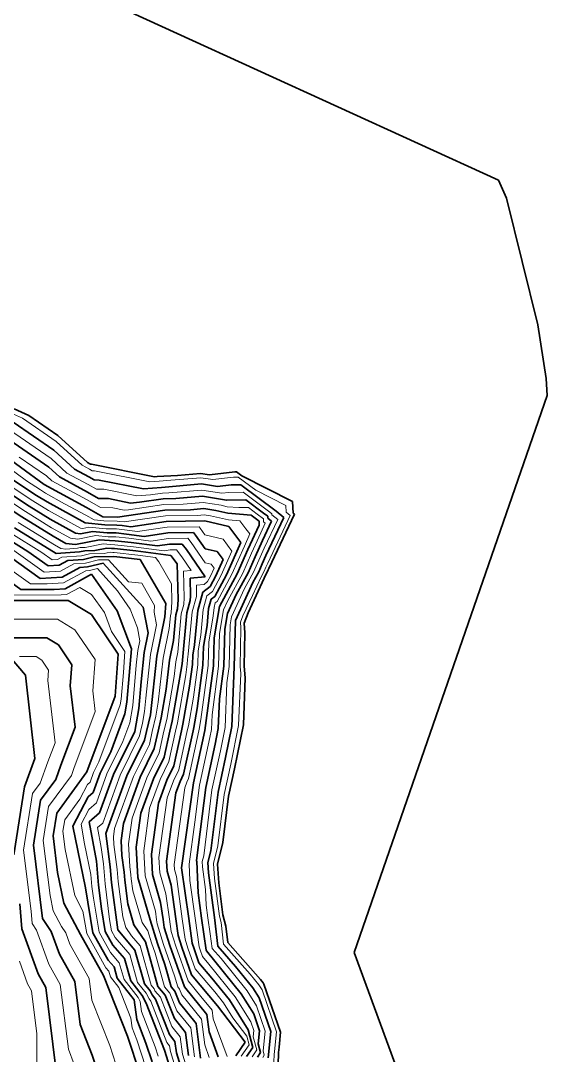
# Model space of a CAD drawing. Header units: millimetres. Extents: x -859836 to 307983, y -308065 to 649894.
# Drawn here: x 142961 to 215275, y 184903 to 327061 of the extents above; entities that cross this region are included whole.
import ezdxf

# ---------------------------------------------------------------- set-up
doc = ezdxf.new("R2010")
doc.units = ezdxf.units.MM
for name, color, linetype, lineweight in [('C-TOPO', 7, 'Continuous', 9), ('C-TOPO-MAJR', 7, 'Continuous', 35), ('C-TOPO-MINR', 7, 'Continuous', 9)]:
    doc.layers.add(name, color=color, linetype=linetype, lineweight=lineweight)

msp = doc.modelspace()

# ---------------------------------------------------------------- linework, layer by layer
at = {"layer": 'C-TOPO', "lineweight": 35}
for p, q in [((208567, 305138), (123924, 343863)), ((209672, 302696), (208567, 305138)), ((213970, 285268), (209672, 302696)), ((215099, 277883), (213970, 285268)), ((215275, 275583), (215099, 277883)), ((188747, 199017), (215275, 275583)), ((142062, 273721), (144084, 272835)), ((144084, 272835), (148058, 270086)), ((148058, 270086), (152156, 266337)), ((152156, 266337), (152448, 266179)), ((152448, 266179), (152560, 266115)), ((152560, 266115), (152661, 266113)), ((152661, 266113), (161335, 264389)), ((161335, 264389), (161707, 264420)), ((161707, 264420), (164491, 264582)), ((164491, 264582), (167634, 264851)), ((167634, 264851), (168900, 264653)), ((168900, 264653), (172377, 265084)), ((172377, 265084), (172574, 265086)), ((172574, 265086), (173306, 264540)), ((173306, 264540), (180300, 261008)), ((180300, 261008), (180394, 259403)), ((180552, 259274), (177041, 251794)), ((180394, 259403), (180552, 259274)), ((176965, 251627), (176892, 251461)), ((177041, 251794), (176965, 251627)), ((176411, 250459), (174220, 245713)), ((176769, 251237), (176411, 250459)), ((176892, 251461), (176769, 251237)), ((174220, 245713), (173669, 244272)), ((173669, 244272), (173746, 242950)), ((173746, 242950), (173635, 238366)), ((173635, 238366), (173798, 236757)), ((173798, 236757), (173539, 230298)), ((173539, 230298), (172328, 224253)), ((172328, 224253), (171516, 220493)), ((171516, 220493), (170726, 214161)), ((170726, 214161), (170004, 211184)), ((170004, 211184), (170167, 208615)), ((170167, 208615), (170738, 204195)), ((170738, 204195), (171115, 202656)), ((171115, 202656), (171385, 200388)), ((171385, 200388), (175878, 195313)), ((203894, 157853), (188747, 199017)), ((175878, 195313), (176236, 194871)), ((176236, 194871), (176365, 194664)), ((176365, 194664), (178657, 188086)), ((178657, 188086), (178434, 186013)), ((178378, 185300), (178296, 183581)), ((178434, 186013), (178378, 185300))]:
    msp.add_line(p, q, dxfattribs=at)
at = {"layer": 'C-TOPO-MAJR'}
for p, q in [((147493, 268071), (141949, 271907)), ((146829, 265700), (139437, 270814)), ((146165, 263329), (138452, 269000)), ((150370, 265440), (147493, 268071)), ((144134, 260359), (136520, 265353)), ((148267, 264384), (146829, 265700)), ((152311, 264384), (150370, 265440)), ((145150, 261844), (141342, 264341)), ((151989, 260160), (146165, 263329)), ((152150, 262272), (148267, 264384)), ((153057, 263959), (152311, 264384)), ((153734, 263945), (153057, 263959)), ((159821, 262735), (153734, 263945)), ((167770, 263409), (162304, 262941)), ((169972, 263064), (167770, 263409)), ((171862, 263298), (169972, 263064)), ((173175, 263310), (171862, 263298)), ((178051, 259673), (173175, 263310)), ((143118, 258874), (137408, 262620)), ((146577, 260957), (145150, 261844)), ((153643, 261422), (152150, 262272)), ((162304, 262941), (159821, 262735)), ((167930, 261712), (164286, 261400)), ((171233, 261194), (167930, 261712)), ((146990, 258586), (144134, 260359)), ((151828, 258048), (146577, 260957)), ((154229, 258885), (151989, 260160)), ((154997, 261394), (153643, 261422)), ((158041, 260789), (154997, 261394)), ((159282, 260892), (158041, 260789)), ((162518, 261379), (159282, 260892)), ((164286, 261400), (162518, 261379)), ((171255, 261197), (171233, 261194)), ((173882, 261222), (171255, 261197)), ((176320, 259403), (173882, 261222)), ((147402, 256215), (143118, 258874)), ((156260, 258843), (154229, 258885)), ((162732, 259816), (156260, 258843)), ((166268, 259859), (162732, 259816)), ((168090, 260015), (166268, 259859)), ((169758, 259753), (168090, 260015)), ((171400, 259375), (169758, 259753)), ((174588, 259134), (171400, 259375)), ((175704, 258282), (174588, 259134)), ((176877, 258978), (176320, 259403)), ((176642, 253566), (179105, 258814)), ((176876, 258703), (176877, 258978)), ((179105, 258814), (178051, 259673)), ((147814, 253844), (142103, 257389)), ((150490, 256646), (146990, 258586)), ((154534, 257797), (151828, 258048)), ((156158, 257763), (154534, 257797)), ((156884, 257683), (156158, 257763)), ((158092, 257524), (156884, 257683)), ((162946, 258253), (158092, 257524)), ((168250, 258318), (162946, 258253)), ((171554, 257556), (168250, 258318)), ((173191, 255348), (171554, 257556)), ((174171, 254382), (175701, 257733)), ((175701, 257733), (175704, 258282)), ((176171, 255649), (177403, 258274)), ((177403, 258274), (176876, 258703)), ((143943, 254131), (141087, 255904)), ((149152, 255245), (147402, 256215)), ((151156, 256565), (150490, 256646)), ((152809, 256897), (151156, 256565)), ((154838, 256709), (152809, 256897)), ((156057, 256684), (154838, 256709)), ((157507, 256523), (156057, 256684)), ((159924, 256204), (157507, 256523)), ((163160, 256691), (159924, 256204)), ((166696, 256734), (163160, 256691)), ((166987, 256350), (166696, 256734)), ((168277, 254491), (166987, 256350)), ((150484, 255083), (149152, 255245)), ((153790, 255746), (150484, 255083)), ((154772, 254596), (153119, 254264)), ((155143, 255621), (153790, 255746)), ((155448, 254533), (154772, 254596)), ((155956, 255604), (155143, 255621)), ((155854, 254525), (155448, 254533)), ((158755, 254204), (155854, 254525)), ((158131, 255363), (155956, 255604)), ((161756, 254885), (158131, 255363)), ((163374, 255128), (161756, 254885)), ((165142, 255149), (163374, 255128)), ((165724, 254381), (165142, 255149)), ((169929, 254110), (168277, 254491)), ((171240, 250936), (173191, 255348)), ((175151, 253415), (176171, 255649)), ((145621, 250440), (140072, 254418)), ((146718, 252142), (143943, 254131)), ((151039, 254061), (147814, 253844)), ((151755, 254236), (151039, 254061)), ((153027, 253389), (151595, 253039)), ((153119, 254264), (151755, 254236)), ((155753, 253445), (153027, 253389)), ((159379, 253044), (155753, 253445)), ((163588, 253565), (158755, 254204)), ((162875, 246967), (159379, 253044)), ((164461, 252413), (163588, 253565)), ((168304, 250664), (165724, 254381)), ((170747, 253006), (169929, 254110)), ((172708, 251073), (174171, 254382)), ((174176, 251209), (175151, 253415)), ((176132, 252448), (176642, 253566)), ((148225, 252231), (146718, 252142)), ((149444, 252894), (148225, 252231)), ((151075, 251945), (148637, 250618)), ((151595, 253039), (149444, 252894)), ((152150, 252017), (151075, 251945)), ((154298, 252542), (152150, 252017)), ((159781, 246469), (154298, 252542)), ((164571, 247487), (164461, 252413)), ((169772, 250800), (170747, 253006)), ((175644, 251345), (176132, 252448)), ((142987, 248913), (140212, 250902)), ((148637, 250618), (145621, 250440)), ((152705, 250996), (149048, 249005)), ((156228, 245972), (152705, 250996)), ((166212, 250470), (168304, 250664)), ((166266, 248007), (166212, 250470)), ((168957, 249303), (169772, 250800)), ((169610, 247943), (171240, 250936)), ((170263, 246583), (172708, 251073)), ((172546, 248216), (174176, 251209)), ((174829, 249849), (175644, 251345)), ((147540, 248916), (142987, 248913)), ((149048, 249005), (147540, 248916)), ((167962, 248527), (168957, 249303)), ((172439, 244664), (174829, 249849)), ((149459, 247392), (140352, 247386)), ((152675, 245474), (149459, 247392)), ((164496, 246267), (164571, 247487)), ((165763, 245716), (166229, 247397)), ((166229, 247397), (166266, 248007)), ((167263, 246005), (167962, 248527)), ((168763, 246294), (169113, 247555)), ((169113, 247555), (169610, 247943)), ((171351, 245623), (172546, 248216)), ((158191, 240767), (156228, 245972)), ((160477, 242952), (159781, 246469)), ((162763, 245137), (162875, 246967)), ((164263, 245427), (164496, 246267)), ((166831, 241320), (167263, 246005)), ((168547, 243952), (168763, 246294)), ((169510, 242274), (170263, 246583)), ((156350, 240037), (152675, 245474)), ((161653, 239728), (162763, 245137)), ((163939, 241913), (164263, 245427)), ((165115, 238689), (165763, 245716)), ((170975, 243469), (171351, 245623)), ((172284, 238267), (172439, 244664)), ((168045, 241079), (168547, 243952)), ((170850, 238351), (170975, 243469)), ((146534, 242252), (141980, 242250)), ((148141, 241293), (146534, 242252)), ((159922, 240248), (160477, 242952)), ((163384, 239208), (163939, 241913)), ((169417, 238435), (169510, 242274)), ((143608, 237113), (139874, 241492)), ((149979, 238575), (148141, 241293)), ((157552, 233411), (158191, 240767)), ((159484, 236233), (159922, 240248)), ((166580, 239884), (166831, 241320)), ((167983, 238520), (168045, 241079)), ((155939, 234268), (156350, 240037)), ((160777, 231699), (161653, 239728)), ((162946, 235194), (163384, 239208)), ((166549, 238604), (166580, 239884)), ((149773, 235691), (149979, 238575)), ((163757, 230825), (165115, 238689)), ((166152, 235631), (166549, 238604)), ((167190, 232572), (167983, 238520)), ((168227, 229514), (169417, 238435)), ((170256, 233891), (170850, 238351)), ((171954, 230064), (172284, 238267)), ((144916, 225706), (143608, 237113)), ((159164, 232555), (159484, 236233)), ((150427, 229987), (149773, 235691)), ((162267, 231262), (162946, 235194)), ((165247, 230388), (166152, 235631)), ((152059, 223851), (155939, 234268)), ((157280, 231824), (157552, 233411)), ((170091, 229789), (170256, 233891)), ((155340, 226616), (157280, 231824)), ((158620, 229381), (159164, 232555)), ((166737, 229951), (167190, 232572)), ((160221, 229403), (160777, 231699)), ((161822, 229425), (162267, 231262)), ((163424, 229447), (163757, 230825)), ((165025, 229470), (165247, 230388)), ((148487, 224778), (150427, 229987)), ((155714, 223476), (158620, 229381)), ((159964, 228209), (160221, 229403)), ((161307, 227038), (161822, 229425)), ((162651, 225866), (163424, 229447)), ((163994, 224695), (165025, 229470)), ((165338, 223523), (166626, 229492)), ((166626, 229492), (166737, 229951)), ((166681, 222352), (168227, 229514)), ((169666, 227668), (170091, 229789)), ((171105, 225823), (171954, 230064)), ((157542, 223289), (159964, 228209)), ((168378, 221700), (169666, 227668)), ((153887, 223663), (155340, 226616)), ((159370, 223101), (161307, 227038)), ((143482, 221786), (144916, 225706)), ((147770, 222818), (148487, 224778)), ((161198, 222914), (162651, 225866)), ((163026, 222727), (163994, 224695)), ((170074, 221047), (171105, 225823)), ((147902, 218179), (152059, 223851)), ((152925, 221028), (153887, 223663)), ((153792, 218204), (155714, 223476)), ((154658, 215381), (157542, 223289)), ((164854, 222539), (165338, 223523)), ((142011, 212447), (143482, 221786)), ((145692, 219982), (147770, 222818)), ((157063, 216775), (159370, 223101)), ((159468, 218170), (161198, 222914)), ((161872, 219564), (163026, 222727)), ((164277, 220958), (164854, 222539)), ((165065, 210642), (166681, 222352)), ((150113, 216375), (152221, 220417)), ((152221, 220417), (152925, 221028)), ((162984, 211590), (164277, 220958)), ((167123, 211649), (168378, 221700)), ((169070, 213007), (170074, 221047)), ((144712, 213756), (145692, 219982)), ((160902, 212538), (161872, 219564)), ((147412, 215065), (147902, 218179)), ((152382, 216983), (153792, 218204)), ((158821, 213486), (159468, 218170)), ((151847, 207929), (150113, 216375)), ((153372, 211571), (152382, 216983)), ((156740, 214433), (157063, 216775)), ((148035, 210031), (147412, 215065)), ((155265, 210821), (154658, 215381)), ((145958, 203687), (144712, 213756)), ((156855, 212351), (156740, 214433)), ((159052, 209320), (158821, 213486)), ((157158, 210071), (156855, 212351)), ((161056, 209761), (160902, 212538)), ((168678, 211389), (169070, 213007)), ((153648, 208277), (153372, 211571)), ((155449, 208625), (155265, 210821)), ((163061, 210201), (162984, 211590)), ((166033, 203698), (165065, 210642)), ((167118, 211630), (167123, 211649)), ((167119, 211614), (167118, 211630)), ((167129, 211541), (167119, 211614)), ((167314, 207234), (167129, 211541)), ((168767, 209993), (168678, 211389)), ((148903, 205808), (148035, 210031)), ((157250, 208972), (157158, 210071)), ((157665, 205725), (157250, 208972)), ((160738, 203508), (159052, 209320)), ((162180, 205886), (161056, 209761)), ((163623, 208264), (163061, 210201)), ((169563, 203825), (168767, 209993)), ((152880, 201721), (151847, 207929)), ((154062, 205029), (153648, 208277)), ((156278, 202129), (155449, 208625)), ((164268, 203635), (163623, 208264)), ((167798, 203762), (167314, 207234)), ((143112, 202299), (142842, 205734)), ((151181, 201518), (148903, 205808)), ((154579, 201925), (154062, 205029)), ((158508, 202818), (157665, 205725)), ((162503, 203571), (162180, 205886)), ((147146, 201908), (145958, 203687)), ((161756, 200257), (160738, 203508)), ((162665, 202447), (162503, 203571)), ((164591, 201387), (164268, 203635)), ((166518, 200326), (166033, 203698)), ((168435, 199332), (167798, 203762)), ((170032, 199882), (169563, 203825)), ((145353, 196079), (143112, 202299)), ((148267, 198799), (147146, 201908)), ((155635, 200048), (154579, 201925)), ((158651, 199349), (156278, 202129)), ((160085, 200502), (158508, 202818)), ((163427, 200011), (162665, 202447)), ((154350, 195888), (151181, 201518)), ((154993, 197968), (152880, 201721)), ((161811, 194349), (160085, 200502)), ((165099, 199766), (164591, 201387)), ((157218, 198195), (155635, 200048)), ((159946, 194733), (158651, 199349)), ((162761, 197396), (161756, 200257)), ((165437, 194290), (163427, 200011)), ((166436, 195959), (165099, 199766)), ((166770, 199521), (166518, 200326)), ((167434, 197629), (166770, 199521)), ((168440, 199286), (168435, 199332)), ((168469, 199253), (168440, 199286)), ((173238, 193357), (168469, 199253)), ((172474, 197123), (170032, 199882)), ((150380, 195045), (148267, 198799)), ((155784, 197041), (154993, 197968)), ((158081, 195118), (157218, 198195)), ((169204, 195522), (167434, 197629)), ((156216, 195503), (155784, 197041)), ((163624, 194319), (162761, 197396)), ((174859, 194175), (172474, 197123)), ((146409, 194203), (145353, 196079)), ((151119, 189117), (150380, 195045)), ((157628, 187537), (154350, 195888)), ((158546, 192522), (156216, 195503)), ((159635, 193131), (158081, 195118)), ((169997, 191719), (166436, 195959)), ((171618, 192538), (169204, 195522)), ((147888, 182346), (146409, 194203)), ((160723, 193740), (159946, 194733)), ((160992, 193211), (160723, 193740)), ((162805, 193182), (161811, 194349)), ((164121, 193736), (163624, 194319)), ((164749, 192117), (164121, 193736)), ((168535, 190495), (165437, 194290)), ((174958, 190588), (173238, 193357)), ((175719, 192791), (174859, 194175)), ((158900, 189805), (158546, 192522)), ((160173, 192074), (159635, 193131)), ((162685, 185598), (160173, 192074)), ((161489, 192628), (160992, 193211)), ((163373, 187771), (161489, 192628)), ((164061, 189944), (162805, 193182)), ((167072, 189271), (164749, 192117)), ((174197, 188385), (171618, 192538)), ((177327, 188176), (175719, 192791)), ((168819, 188126), (168535, 190495)), ((173803, 186700), (169997, 191719)), ((175762, 188280), (174958, 190588)), ((152758, 184941), (151119, 189117)), ((160156, 186567), (158900, 189805)), ((165610, 188047), (164061, 189944)), ((167640, 184533), (167072, 189271)), ((164147, 186823), (163373, 187771)), ((165988, 184888), (165610, 188047)), ((170078, 184679), (168819, 188126)), ((174848, 185990), (174197, 188385)), ((175568, 186478), (175762, 188280)), ((176939, 184570), (177327, 188176)), ((159307, 182426), (157628, 187537)), ((160996, 184012), (160156, 186567)), ((164336, 185243), (164147, 186823)), ((172517, 184826), (173803, 186700)), ((175894, 185280), (175568, 186478)), ((153597, 182386), (152758, 184941)), ((163885, 181802), (162685, 185598)), ((165137, 182712), (164336, 185243)), ((173991, 184741), (174848, 185990)), ((175465, 184655), (175894, 185280))]:
    msp.add_line(p, q, dxfattribs=at)
at = {"layer": 'C-TOPO-MINR'}
for p, q in [((143205, 272453), (141563, 273172)), ((147825, 269256), (143205, 272453)), ((147161, 266885), (140693, 271360)), ((151421, 265968), (147825, 269256)), ((143754, 263835), (137969, 268088)), ((146497, 264514), (142745, 267110)), ((149318, 264912), (147161, 266885)), ((152391, 265440), (151421, 265968)), ((144642, 261101), (138931, 264847)), ((147216, 263857), (146497, 264514)), ((152230, 263328), (149318, 264912)), ((152765, 265227), (152391, 265440)), ((153103, 265220), (152765, 265227)), ((160712, 263708), (153103, 265220)), ((143626, 259616), (136964, 263987)), ((145657, 262586), (143754, 263835)), ((152069, 261216), (147216, 263857)), ((153350, 262691), (152230, 263328)), ((161953, 263811), (160712, 263708)), ((163591, 263907), (161953, 263811)), ((167690, 264257), (163591, 263907)), ((169342, 263998), (167690, 264257)), ((172165, 264348), (169342, 263998)), ((172822, 264355), (172165, 264348)), ((175260, 262536), (172822, 264355)), ((146371, 262143), (145657, 262586)), ((148996, 260688), (146371, 262143)), ((154366, 262669), (153350, 262691)), ((158931, 261762), (154366, 262669)), ((160793, 261917), (158931, 261762)), ((162411, 262160), (160793, 261917)), ((163295, 262171), (162411, 262160)), ((167850, 262560), (163295, 262171)), ((170602, 262129), (167850, 262560)), ((171558, 262247), (170602, 262129)), ((173528, 262266), (171558, 262247)), ((177185, 259538), (173528, 262266)), ((179374, 260458), (175260, 262536)), ((146783, 259772), (144642, 261101)), ((151908, 259104), (148996, 260688)), ((153936, 260154), (152069, 261216)), ((155629, 260118), (153936, 260154)), ((162625, 260597), (157771, 259868)), ((165277, 260630), (162625, 260597)), ((168010, 260863), (165277, 260630)), ((170512, 260471), (168010, 260863)), ((171323, 260284), (170512, 260471)), ((172898, 260165), (171323, 260284)), ((174235, 260178), (172898, 260165)), ((175454, 259268), (174235, 260178)), ((179429, 259514), (179374, 260458)), ((147196, 257401), (143626, 259616)), ((151159, 257347), (146783, 259772)), ((153028, 258467), (151908, 259104)), ((157150, 259816), (155629, 260118)), ((157771, 259868), (157150, 259816)), ((162839, 259035), (157176, 258183)), ((167259, 259088), (162839, 259035)), ((168170, 259166), (167259, 259088)), ((169004, 259036), (168170, 259166)), ((171477, 258465), (169004, 259036)), ((176291, 258630), (175454, 259268)), ((176877, 252524), (179956, 259085)), ((177464, 259325), (177185, 259538)), ((177463, 259188), (177464, 259325)), ((178254, 258544), (177463, 259188)), ((179956, 259085), (179429, 259514)), ((147608, 255029), (142611, 258131)), ((149821, 255946), (147196, 257401)), ((151492, 257307), (151159, 257347)), ((152318, 257472), (151492, 257307)), ((154686, 257253), (152318, 257472)), ((154381, 258341), (153028, 258467)), ((156209, 258303), (154381, 258341)), ((156572, 258263), (156209, 258303)), ((157176, 258183), (156572, 258263)), ((163053, 257472), (159008, 256864)), ((167473, 257526), (163053, 257472)), ((167618, 257334), (167473, 257526)), ((168263, 256404), (167618, 257334)), ((173071, 258345), (171477, 258465)), ((173890, 257241), (173071, 258345)), ((175936, 256691), (176552, 258003)), ((176289, 258218), (176291, 258630)), ((176552, 258003), (176289, 258218)), ((176407, 254607), (178254, 258544)), ((145878, 253987), (141595, 256646)), ((150820, 255824), (149821, 255946)), ((153300, 256322), (150820, 255824)), ((154991, 256165), (153300, 256322)), ((156108, 257224), (154686, 257253)), ((156006, 256144), (154991, 256165)), ((157819, 255943), (156006, 256144)), ((157196, 257103), (156108, 257224)), ((159008, 256864), (157196, 257103)), ((160840, 255544), (157819, 255943)), ((163267, 255909), (160840, 255544)), ((165919, 255941), (163267, 255909)), ((166355, 255366), (165919, 255941)), ((170742, 255833), (168263, 256404)), ((173681, 254865), (174446, 256541)), ((174446, 256541), (173890, 257241)), ((174661, 253898), (175936, 256691)), ((148483, 254544), (147608, 255029)), ((149149, 254463), (148483, 254544)), ((150762, 254572), (149149, 254463)), ((151120, 254659), (150762, 254572)), ((151801, 254673), (151120, 254659)), ((154281, 255171), (151801, 254673)), ((155296, 255077), (154281, 255171)), ((155905, 255064), (155296, 255077)), ((158443, 254784), (155905, 255064)), ((162672, 254225), (158443, 254784)), ((168290, 252577), (166355, 255366)), ((171969, 254177), (170742, 255833)), ((171974, 251004), (173681, 254865)), ((175641, 252932), (176407, 254607)), ((146169, 251291), (142007, 254275)), ((147266, 252993), (145878, 253987)), ((148629, 253369), (148020, 253037)), ((151317, 253550), (148629, 253369)), ((152391, 253813), (151317, 253550)), ((154436, 253854), (152391, 253813)), ((155262, 254020), (154436, 253854)), ((155600, 253989), (155262, 254020)), ((155804, 253985), (155600, 253989)), ((159067, 253624), (155804, 253985)), ((161484, 253304), (159067, 253624)), ((161920, 252729), (161484, 253304)), ((163481, 254346), (162672, 254225)), ((164365, 254357), (163481, 254346)), ((165093, 253397), (164365, 254357)), ((166383, 251538), (165093, 253397)), ((170506, 250868), (171969, 254177)), ((173442, 251141), (174661, 253898)), ((144304, 249677), (140142, 252660)), ((148020, 253037), (147266, 252993)), ((150259, 252420), (148431, 251424)), ((151872, 252528), (150259, 252420)), ((153662, 252966), (151872, 252528)), ((153501, 251769), (152427, 251506)), ((156243, 248732), (153501, 251769)), ((155025, 252994), (153662, 252966)), ((157767, 249957), (155025, 252994)), ((163668, 249690), (161920, 252729)), ((169117, 252387), (168290, 252577)), ((169038, 250732), (169526, 251835)), ((169526, 251835), (169117, 252387)), ((174910, 251277), (175641, 252932)), ((176378, 251414), (176622, 251965)), ((176622, 251965), (176877, 252524)), ((148431, 251424), (146169, 251291)), ((151890, 251470), (148842, 249811)), ((152427, 251506), (151890, 251470)), ((165337, 251442), (166383, 251538)), ((165419, 247747), (165337, 251442)), ((168630, 249984), (169038, 250732)), ((169283, 248623), (170506, 250868)), ((169936, 247263), (171974, 251004)), ((171404, 247400), (173442, 251141)), ((173687, 249032), (174910, 251277)), ((174776, 248073), (175970, 250665)), ((175970, 250665), (176378, 251414)), ((146581, 249678), (144304, 249677)), ((148842, 249811), (146581, 249678)), ((151082, 249194), (149254, 248198)), ((152690, 248235), (151082, 249194)), ((159580, 249757), (157767, 249957)), ((161328, 246718), (159580, 249757)), ((163723, 247227), (163668, 249690)), ((167087, 249499), (168133, 249595)), ((167114, 248267), (167087, 249499)), ((168133, 249595), (168630, 249984)), ((171895, 245144), (173687, 249032)), ((148500, 248154), (141669, 248150)), ((149254, 248198), (148500, 248154)), ((154451, 245723), (152690, 248235)), ((158005, 246220), (156243, 248732)), ((165363, 246832), (165419, 247747)), ((166513, 245860), (167096, 247962)), ((167096, 247962), (167114, 248267)), ((168013, 246149), (168537, 248041)), ((168537, 248041), (169283, 248623)), ((170807, 246103), (171404, 247400)), ((173487, 245281), (174776, 248073)), ((158986, 243618), (158005, 246220)), ((161272, 245803), (161328, 246718)), ((163630, 245702), (163723, 247227)), ((165013, 245571), (165363, 246832)), ((167689, 242636), (168013, 246149)), ((169405, 245267), (169513, 246439)), ((169513, 246439), (169688, 247069)), ((169688, 247069), (169936, 247263)), ((170242, 242871), (170807, 246103)), ((147996, 244822), (141166, 244818)), ((150408, 243384), (147996, 244822)), ((155433, 243121), (154451, 245723)), ((161620, 244045), (161272, 245803)), ((163351, 243525), (163513, 245282)), ((163513, 245282), (163630, 245702)), ((164527, 240301), (165013, 245571)), ((165973, 240004), (166513, 245860)), ((168777, 241676), (169405, 245267)), ((171707, 244066), (171895, 245144)), ((173163, 244433), (173487, 245281)), ((153164, 239306), (150408, 243384)), ((157270, 240402), (155433, 243121)), ((159334, 241860), (158986, 243618)), ((160788, 239988), (161620, 244045)), ((162519, 239468), (163351, 243525)), ((171567, 238309), (171707, 244066)), ((173079, 238325), (173208, 243656)), ((173208, 243656), (173163, 244433)), ((159057, 240508), (159334, 241860)), ((167312, 240481), (167689, 242636)), ((168700, 238478), (168777, 241676)), ((170134, 238393), (170242, 242871)), ((157065, 237518), (157270, 240402)), ((158838, 238500), (159057, 240508)), ((164250, 238949), (164527, 240301)), ((167266, 238562), (167312, 240481)), ((145071, 239683), (142794, 239682)), ((145875, 239203), (145071, 239683)), ((146793, 237844), (145875, 239203)), ((152856, 234979), (153164, 239306)), ((160130, 233966), (160788, 239988)), ((161861, 233446), (162519, 239468)), ((164031, 236941), (164250, 238949)), ((165832, 238646), (165848, 239286)), ((165848, 239286), (165973, 240004)), ((146691, 236402), (146793, 237844)), ((156745, 233840), (157065, 237518)), ((158358, 232983), (158838, 238500)), ((165634, 237160), (165832, 238646)), ((166671, 234102), (167266, 238562)), ((167708, 231043), (168700, 238478)), ((169241, 231702), (170134, 238393)), ((171270, 236079), (171567, 238309)), ((173175, 237379), (173079, 238325)), ((147672, 227847), (146691, 236402)), ((163012, 231044), (164031, 236941)), ((164502, 230607), (165634, 237160)), ((171023, 229927), (171270, 236079)), ((172886, 230202), (173175, 237379)), ((153183, 232127), (152856, 234979)), ((156609, 233046), (156745, 233840)), ((159971, 232127), (160130, 233966)), ((161522, 231481), (161861, 233446)), ((165992, 230170), (166671, 234102)), ((150273, 224315), (153183, 232127)), ((153699, 225233), (156609, 233046)), ((157950, 230602), (158358, 232983)), ((159699, 230540), (159971, 232127)), ((156980, 227998), (157950, 230602)), ((159421, 229392), (159699, 230540)), ((161022, 229414), (161522, 231481)), ((162623, 229436), (163012, 231044)), ((164224, 229459), (164502, 230607)), ((167482, 229733), (167708, 231043)), ((169159, 229652), (169241, 231702)), ((159292, 228795), (159421, 229392)), ((160636, 227623), (161022, 229414)), ((161979, 226452), (162623, 229436)), ((163323, 225280), (164224, 229459)), ((164666, 224109), (165825, 229481)), ((165825, 229481), (165992, 230170)), ((166010, 222938), (167426, 229503)), ((167426, 229503), (167482, 229733)), ((168946, 228591), (169159, 229652)), ((170385, 226745), (171023, 229927)), ((171824, 224900), (172886, 230202)), ((146702, 225242), (147672, 227847)), ((154800, 223570), (156980, 227998)), ((156628, 223382), (159292, 228795)), ((158456, 223195), (160636, 227623)), ((167530, 222026), (168946, 228591)), ((160284, 223008), (161979, 226452)), ((169226, 221374), (170385, 226745)), ((145626, 222302), (146702, 225242)), ((152973, 223757), (153699, 225233)), ((162112, 222820), (163323, 225280)), ((170922, 220721), (171824, 224900)), ((146797, 219080), (149915, 223334)), ((149915, 223334), (150273, 224315)), ((152492, 222439), (152973, 223757)), ((153359, 219616), (154800, 223570)), ((154225, 216793), (156628, 223382)), ((155861, 216078), (158456, 223195)), ((163940, 222633), (164666, 224109)), ((144587, 220884), (145626, 222302)), ((151086, 220113), (152140, 222134)), ((152140, 222134), (152492, 222439)), ((158265, 217472), (160284, 223008)), ((160670, 218867), (162112, 222820)), ((163074, 220261), (163940, 222633)), ((165479, 221655), (165768, 222446)), ((165768, 222446), (166010, 222938)), ((166893, 216927), (167530, 222026)), ((143361, 213101), (144587, 220884)), ((164024, 211116), (165479, 221655)), ((168097, 212328), (169226, 221374)), ((170044, 213686), (170922, 220721)), ((146062, 214411), (146797, 219080)), ((149008, 217277), (151086, 220113)), ((152301, 218700), (153359, 219616)), ((161943, 212064), (163074, 220261)), ((151247, 216679), (152301, 218700)), ((159862, 213012), (160670, 218867)), ((148762, 215720), (149008, 217277)), ((151742, 213973), (151247, 216679)), ((153520, 216182), (154225, 216793)), ((154015, 213476), (153520, 216182)), ((157780, 213960), (158265, 217472)), ((166095, 211144), (166893, 216927)), ((149074, 213203), (148762, 215720)), ((155699, 214907), (155861, 216078)), ((155757, 213866), (155699, 214907)), ((146997, 206859), (146062, 214411)), ((152610, 209750), (151742, 213973)), ((154319, 211196), (154015, 213476)), ((156212, 210446), (155757, 213866)), ((157953, 210836), (157780, 213960)), ((169458, 211269), (170044, 213686)), ((144400, 204711), (143361, 213101)), ((150375, 206868), (149074, 213203)), ((160054, 209541), (159862, 213012)), ((162058, 209981), (161943, 212064)), ((167898, 211510), (168097, 212328)), ((154549, 208451), (154319, 211196)), ((156350, 208799), (156212, 210446)), ((158105, 209696), (157953, 210836)), ((164063, 210422), (164024, 211116)), ((164344, 209453), (164063, 210422)), ((166190, 208938), (166095, 211144)), ((167943, 210803), (167898, 211510)), ((168346, 207683), (167943, 210803)), ((169590, 209182), (169458, 211269)), ((152748, 208103), (152610, 209750)), ((158151, 209146), (158105, 209696)), ((158358, 207522), (158151, 209146)), ((161459, 204697), (160054, 209541)), ((162902, 207075), (162058, 209981)), ((165151, 203667), (164344, 209453)), ((170254, 204043), (169590, 209182)), ((152955, 206479), (152748, 208103)), ((155170, 203579), (154549, 208451)), ((156971, 203927), (156350, 208799)), ((166916, 203730), (166190, 208938)), ((168439, 205529), (168346, 207683)), ((147430, 204748), (146997, 206859)), ((151514, 204723), (150375, 206868)), ((153729, 201823), (152955, 206479)), ((159623, 203163), (158358, 207522)), ((163386, 203603), (162902, 207075)), ((144535, 202993), (144400, 204711)), ((148569, 202602), (147430, 204748)), ((152030, 201620), (151514, 204723)), ((168681, 203793), (168439, 205529)), ((155428, 202027), (155170, 203579)), ((157393, 202474), (156971, 203927)), ((161621, 203540), (161459, 204697)), ((161701, 202978), (161621, 203540)), ((163628, 201917), (163386, 203603)), ((165554, 200857), (165151, 203667)), ((167481, 199796), (166916, 203730)), ((168999, 201579), (168681, 203793)), ((170476, 203137), (170254, 204043)), ((145129, 202104), (144535, 202993)), ((146810, 197439), (145129, 202104)), ((149164, 201713), (148569, 202602)), ((155956, 201089), (155428, 202027)), ((158181, 201315), (157393, 202474)), ((160411, 202005), (159623, 203163)), ((160921, 200379), (160411, 202005)), ((162592, 200134), (161701, 202978)), ((164263, 199889), (163628, 201917)), ((170828, 200180), (170476, 203137)), ((149724, 200158), (149164, 201713)), ((154672, 196928), (152030, 201620)), ((155314, 199008), (153729, 201823)), ((157934, 198772), (155956, 201089)), ((159368, 199925), (158181, 201315)), ((165934, 199643), (165554, 200857)), ((169236, 199584), (168999, 201579)), ((152365, 195467), (149724, 200158)), ((160879, 194541), (159368, 199925)), ((161423, 198949), (160921, 200379)), ((164099, 195843), (162592, 200134)), ((165936, 195125), (164263, 199889)), ((166935, 196794), (165934, 199643)), ((167606, 199398), (167481, 199796)), ((167934, 198464), (167606, 199398)), ((170472, 198188), (169236, 199584)), ((174477, 196059), (170828, 200180)), ((143896, 194720), (142775, 197829)), ((156501, 197618), (155314, 199008)), ((157148, 195311), (156501, 197618)), ((159014, 194926), (157934, 198772)), ((162718, 194334), (161423, 198949)), ((168808, 197423), (167934, 198464)), ((174048, 193766), (170472, 198188)), ((148394, 194624), (146810, 197439)), ((155067, 196465), (154672, 196928)), ((155283, 195695), (155067, 196465)), ((169601, 193620), (166935, 196794)), ((172428, 192947), (168808, 197423)), ((152735, 192502), (152365, 195467)), ((156448, 194205), (155283, 195695)), ((159090, 192827), (157148, 195311)), ((160179, 193435), (159014, 194926)), ((164531, 194305), (164099, 195843)), ((167717, 193005), (165936, 195125)), ((175669, 194585), (174477, 196059)), ((144424, 193781), (143896, 194720)), ((145163, 187853), (144424, 193781)), ((149504, 185731), (148394, 194624)), ((158087, 190029), (156448, 194205)), ((160582, 192642), (160179, 193435)), ((161267, 194044), (160879, 194541)), ((161402, 193780), (161267, 194044)), ((162147, 192905), (161402, 193780)), ((163463, 193459), (162718, 194334)), ((164405, 191031), (163463, 193459)), ((164779, 194013), (164531, 194305)), ((165093, 193204), (164779, 194013)), ((170808, 192129), (169601, 193620)), ((175338, 191690), (174048, 193766)), ((176099, 193893), (175669, 194585)), ((178110, 188123), (176099, 193893)), ((155193, 186239), (152735, 192502)), ((159359, 192298), (159090, 192827)), ((159537, 190939), (159359, 192298)), ((160831, 192351), (160582, 192642)), ((163029, 186685), (160831, 192351)), ((163717, 188858), (162147, 192905)), ((167803, 189883), (165093, 193204)), ((169266, 191107), (167717, 193005)), ((172097, 190052), (170808, 192129)), ((174578, 189487), (172428, 192947)), ((161420, 186083), (159537, 190939)), ((166341, 188659), (164405, 191031)), ((169408, 189923), (169266, 191107)), ((176545, 188228), (175338, 191690)), ((158264, 188671), (158087, 190029)), ((168229, 186329), (167803, 189883)), ((171298, 184753), (169408, 189923)), ((174000, 187543), (172097, 190052)), ((174980, 188333), (174578, 189487)), ((145186, 183312), (145163, 187853)), ((158892, 187052), (158264, 188671)), ((164878, 187435), (163717, 188858)), ((166814, 184711), (166341, 188659)), ((174883, 187431), (174980, 188333)), ((176254, 185524), (176545, 188228)), ((177819, 185419), (178110, 188123)), ((156452, 182406), (155193, 186239)), ((160151, 183219), (158892, 187052)), ((163416, 186211), (163029, 186685)), ((165162, 185066), (164878, 187435)), ((168859, 184606), (168229, 186329)), ((173254, 184783), (174325, 186345)), ((174325, 186345), (174000, 187543)), ((175371, 185635), (174883, 187431)), ((150323, 183643), (149504, 185731)), ((161840, 184805), (161420, 186083)), ((163510, 185421), (163416, 186211)), ((164511, 182257), (163510, 185421)), ((165762, 183167), (165162, 185066)), ((174728, 184698), (175371, 185635)), ((176202, 184613), (176416, 184925)), ((176416, 184925), (176254, 185524)), ((177737, 183988), (177786, 185000)), ((177786, 185000), (177819, 185419))]:
    msp.add_line(p, q, dxfattribs=at)

doc.saveas('drawing.dxf')
